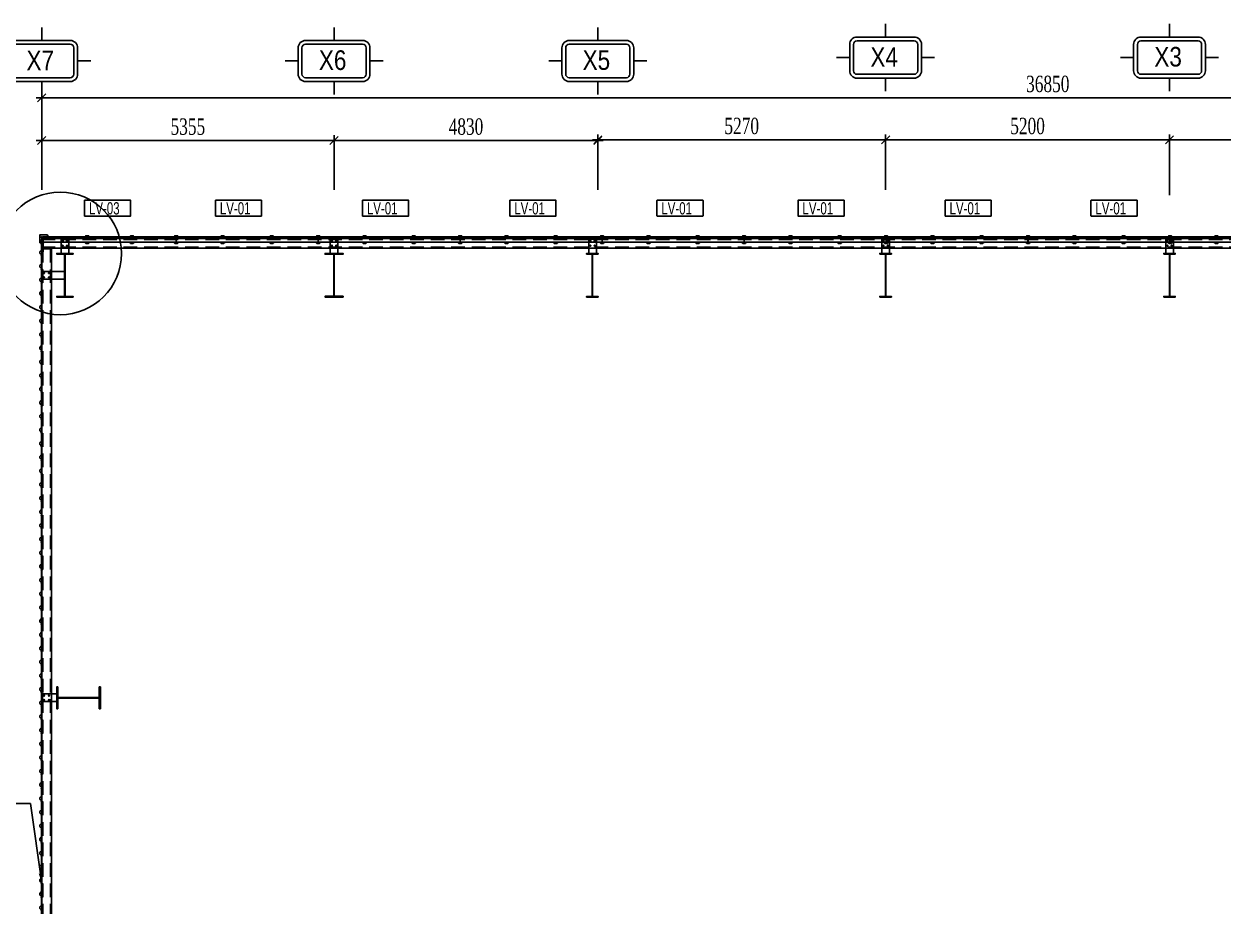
# Model space of a CAD drawing. Header units: inches. Extents: x 340055 to 349452, y -34649 to -30845.
# Drawn here: x 347056.1 to 347275.7, y -33591.8 to -33430.2 of the extents above; entities that cross this region are included whole.
import ezdxf
from ezdxf.enums import TextEntityAlignment as Align

# ---------------------------------------------------------------- set-up
doc = ezdxf.new("R2010")
doc.units = ezdxf.units.IN
doc.header["$MEASUREMENT"] = 0
doc.linetypes.add('CENTER2', pattern=[28.575, 19.05, -3.175, 3.175, -3.175])
doc.linetypes.add('HIDDEN', pattern=[0.375, 0.25, -0.125])
for name, color, linetype in [('2', 2, 'Continuous'), ('250', 250, 'Continuous'), ('251', 251, 'Continuous'), ('3', 3, 'Continuous'), ('6', 6, 'Continuous'), ('7', 7, 'Continuous'), ('8', 8, 'Continuous'), ('Co ban', 2, 'Continuous'), ('DIM', 8, 'Continuous'), ('flashing', 6, 'Continuous'), ('STRUCTURE', 1, 'Continuous')]:
    doc.layers.add(name, color=color, linetype=linetype)
doc.styles.add('hx2', font='')
doc.styles.add('ST1', font='times.ttf', dxfattribs={"width": 0.7})
doc.styles.add('ST1H', font='vnshxh.shx', dxfattribs={"width": 0.7})
doc.styles.get('hx2').set_extended_font_data('.VnArial NarrowH')
doc.dimstyles.new('100', dxfattribs={"dimtxt": 3, "dimasz": 1.5, "dimexe": 1, "dimexo": 0, "dimgap": 1, "dimtad": 1, "dimdec": 0, "dimlfac": 100, "dimzin": 0, "dimdsep": 46, "dimtxsty": 'ST1', "dimblk": 'OBLIQUE', "dimcen": 1, "dimdle": 1, "dimclrd": 8, "dimclre": 8, "dimclrt": 3, "dimadec": 0, "dimazin": 0, "dimtfac": 1, "dimtdec": 0, "dimtix": 1, "dimtmove": 1, "dimatfit": 3, "dimfxl": 0, "dimtolj": 1, "dimtzin": 0, "dimlwd": -1, "dimlwe": -1, "dimarcsym": 0})
doc.dimstyles.new('3', dxfattribs={"dimtxt": 3.5, "dimasz": 1.8, "dimexe": 1, "dimexo": 0, "dimgap": 1, "dimtad": 1, "dimdec": 0, "dimlfac": 3, "dimzin": 0, "dimdsep": 46, "dimtxsty": 'ST1H', "dimblk": 'OBLIQUE', "dimcen": 1, "dimdle": 1, "dimclrd": 8, "dimclre": 8, "dimclrt": 3, "dimadec": 0, "dimazin": 0, "dimtfac": 1, "dimtdec": 0, "dimtix": 1, "dimtofl": 0, "dimtmove": 1, "dimatfit": 3, "dimfxl": 0, "dimtolj": 1, "dimtzin": 0, "dimlwd": -1, "dimlwe": -1, "dimarcsym": 0})

# ---------------------------------------------------------------- blocks, each defined once
blk = doc.blocks.new('TENTRUC')
at = {"layer": '7'}
for p, q in [((0, 8.27), (0, 10.26)), ((-7.48, 5.13), (-5.48, 5.13)), ((5.48, 5.13), (7.48, 5.13)), ((0, 0), (0, 2))]:
    blk.add_line(p, q, dxfattribs=at)
blk.add_lwpolyline([(-4.36, 8.27), (4.36, 8.27, -0.414214), (5.48, 7.14), (5.48, 3.12, -0.414214), (4.36, 2), (-4.36, 2, -0.414214), (-5.48, 3.12), (-5.48, 7.14, -0.414214)], format="xyb", close=True, dxfattribs=at)
at = {"layer": '8', "ltscale": 15}
blk.add_lwpolyline([(-4.36, 7.68), (4.36, 7.68, -0.414214), (4.9, 7.14), (4.9, 3.12, -0.414214), (4.36, 2.58), (-4.36, 2.58, -0.414214), (-4.9, 3.12), (-4.9, 7.14, -0.414214)], format="xyb", close=True, dxfattribs=at)
at = {"layer": '3', "style": 'hx2'}
blk.add_attdef('TR', text='', height=2.9, dxfattribs=at).set_placement((-0.16, 3.83), align=Align.CENTER)
blk = doc.blocks.new('_Oblique')
at = {"color": 0, "linetype": 'ByBlock', "lineweight": -2}
blk.add_line((-0.5, -0.5), (0.5, 0.5), dxfattribs=at)
blk = doc.blocks.new('*D348')
at = {"color": 8, "linetype": 'Continuous', "transparency": 16777216}
for p, q in [((347160.21, -33451.46), (347214.91, -33451.46)), ((347161.21, -33460.61), (347161.21, -33450.46)), ((347213.91, -33460.61), (347213.91, -33450.46))]:
    blk.add_line(p, q, dxfattribs=at)
at = {"layer": 'Defpoints', "color": 0, "transparency": 16777216}
for p in [(347213.91, -33451.46), (347161.21, -33460.61), (347213.91, -33460.61)]:
    blk.add_point(p, dxfattribs=at)
at = {"color": 8, "transparency": 16777216, "xscale": 1.5, "yscale": 1.5, "zscale": 1.5, "rotation": 180}
blk.add_blockref('_Oblique', (347161.21, -33451.46), dxfattribs=at)
at = {"color": 8, "transparency": 16777216, "xscale": 1.5, "yscale": 1.5, "zscale": 1.5}
blk.add_blockref('_Oblique', (347213.91, -33451.46), dxfattribs=at)
at = {"color": 3, "transparency": 16777216, "insert": (347187.56, -33448.93), "char_height": 3, "attachment_point": 5, "style": 'ST1', "bg_fill": 3, "box_fill_scale": 1.25, "bg_fill_color": 256, "bg_fill_true_color": 13158600, "bg_fill_transparency": 0}
blk.add_mtext('\\A1;5270', dxfattribs=at)
blk = doc.blocks.new('*D349')
at = {"color": 8, "linetype": 'Continuous', "transparency": 16777216}
for p, q in [((347212.91, -33451.46), (347266.91, -33451.46)), ((347213.91, -33460.61), (347213.91, -33450.46)), ((347265.91, -33461.57), (347265.91, -33450.46))]:
    blk.add_line(p, q, dxfattribs=at)
at = {"layer": 'Defpoints', "color": 0, "transparency": 16777216}
for p in [(347265.91, -33451.46), (347213.91, -33460.61), (347265.91, -33461.57)]:
    blk.add_point(p, dxfattribs=at)
at = {"color": 8, "transparency": 16777216, "xscale": 1.5, "yscale": 1.5, "zscale": 1.5, "rotation": 180}
blk.add_blockref('_Oblique', (347213.91, -33451.46), dxfattribs=at)
at = {"color": 8, "transparency": 16777216, "xscale": 1.5, "yscale": 1.5, "zscale": 1.5}
blk.add_blockref('_Oblique', (347265.91, -33451.46), dxfattribs=at)
at = {"color": 3, "transparency": 16777216, "insert": (347239.91, -33448.94), "char_height": 3, "attachment_point": 5, "style": 'ST1', "bg_fill": 3, "box_fill_scale": 1.25, "bg_fill_color": 256, "bg_fill_true_color": 13158600, "bg_fill_transparency": 0}
blk.add_mtext('\\A1;5200', dxfattribs=at)
blk = doc.blocks.new('*D350')
at = {"color": 8, "linetype": 'Continuous', "transparency": 16777216}
for p, q in [((347264.91, -33451.46), (347318.91, -33451.46)), ((347265.91, -33461.57), (347265.91, -33450.46)), ((347317.91, -33461.57), (347317.91, -33450.46))]:
    blk.add_line(p, q, dxfattribs=at)
at = {"layer": 'Defpoints', "color": 0, "transparency": 16777216}
for p in [(347317.91, -33451.46), (347265.91, -33461.57), (347317.91, -33461.57)]:
    blk.add_point(p, dxfattribs=at)
at = {"color": 8, "transparency": 16777216, "xscale": 1.5, "yscale": 1.5, "zscale": 1.5, "rotation": 180}
blk.add_blockref('_Oblique', (347265.91, -33451.46), dxfattribs=at)
at = {"color": 8, "transparency": 16777216, "xscale": 1.5, "yscale": 1.5, "zscale": 1.5}
blk.add_blockref('_Oblique', (347317.91, -33451.46), dxfattribs=at)
at = {"color": 3, "transparency": 16777216, "insert": (347291.91, -33448.94), "char_height": 3, "attachment_point": 5, "style": 'ST1', "bg_fill": 3, "box_fill_scale": 1.25, "bg_fill_color": 256, "bg_fill_true_color": 13158600, "bg_fill_transparency": 0}
blk.add_mtext('\\A1;5200', dxfattribs=at)
blk = doc.blocks.new('*D353')
at = {"color": 8, "linetype": 'Continuous', "transparency": 16777216}
for p, q in [((347059.36, -33460.61), (347059.36, -33442.75)), ((347427.86, -33461.57), (347427.86, -33442.75)), ((347058.36, -33443.75), (347428.86, -33443.75))]:
    blk.add_line(p, q, dxfattribs=at)
at = {"layer": 'Defpoints', "color": 0, "transparency": 16777216}
for p in [(347427.86, -33443.75), (347059.36, -33460.61), (347427.86, -33461.57)]:
    blk.add_point(p, dxfattribs=at)
at = {"color": 8, "transparency": 16777216, "xscale": 1.5, "yscale": 1.5, "zscale": 1.5, "rotation": 180}
blk.add_blockref('_Oblique', (347059.36, -33443.75), dxfattribs=at)
at = {"color": 8, "transparency": 16777216, "xscale": 1.5, "yscale": 1.5, "zscale": 1.5}
blk.add_blockref('_Oblique', (347427.86, -33443.75), dxfattribs=at)
at = {"color": 3, "transparency": 16777216, "insert": (347243.61, -33441.23), "char_height": 3, "attachment_point": 5, "style": 'ST1', "bg_fill": 3, "box_fill_scale": 1.25, "bg_fill_color": 256, "bg_fill_true_color": 13158600, "bg_fill_transparency": 0}
blk.add_mtext('\\A1;36850', dxfattribs=at)
blk = doc.blocks.new('*D354')
at = {"color": 8, "linetype": 'Continuous', "transparency": 16777216}
for p, q in [((347112.91, -33460.61), (347112.91, -33450.58)), ((347161.21, -33460.61), (347161.21, -33450.58)), ((347162.21, -33451.58), (347111.91, -33451.58))]:
    blk.add_line(p, q, dxfattribs=at)
at = {"layer": 'Defpoints', "color": 0, "transparency": 16777216}
for p in [(347112.91, -33451.58), (347112.91, -33460.61), (347161.21, -33460.61)]:
    blk.add_point(p, dxfattribs=at)
at = {"color": 8, "transparency": 16777216, "xscale": 1.5, "yscale": 1.5, "zscale": 1.5, "rotation": 180}
blk.add_blockref('_Oblique', (347112.91, -33451.58), dxfattribs=at)
at = {"color": 8, "transparency": 16777216, "xscale": 1.5, "yscale": 1.5, "zscale": 1.5}
blk.add_blockref('_Oblique', (347161.21, -33451.58), dxfattribs=at)
at = {"color": 3, "transparency": 16777216, "insert": (347137.06, -33449.05), "char_height": 3, "attachment_point": 5, "style": 'ST1', "bg_fill": 3, "box_fill_scale": 1.25, "bg_fill_color": 256, "bg_fill_true_color": 13158600, "bg_fill_transparency": 0}
blk.add_mtext('\\A1;4830', dxfattribs=at)
blk = doc.blocks.new('*D355')
at = {"color": 8, "linetype": 'Continuous', "transparency": 16777216}
for p, q in [((347059.36, -33460.61), (347059.36, -33450.58)), ((347112.91, -33460.61), (347112.91, -33450.58)), ((347113.91, -33451.58), (347058.36, -33451.58))]:
    blk.add_line(p, q, dxfattribs=at)
at = {"layer": 'Defpoints', "color": 0, "transparency": 16777216}
for p in [(347059.36, -33451.58), (347059.36, -33460.61), (347112.91, -33460.61)]:
    blk.add_point(p, dxfattribs=at)
at = {"color": 8, "transparency": 16777216, "xscale": 1.5, "yscale": 1.5, "zscale": 1.5, "rotation": 180}
blk.add_blockref('_Oblique', (347059.36, -33451.58), dxfattribs=at)
at = {"color": 8, "transparency": 16777216, "xscale": 1.5, "yscale": 1.5, "zscale": 1.5}
blk.add_blockref('_Oblique', (347112.91, -33451.58), dxfattribs=at)
at = {"color": 3, "transparency": 16777216, "insert": (347086.13, -33449.05), "char_height": 3, "attachment_point": 5, "style": 'ST1', "bg_fill": 3, "box_fill_scale": 1.25, "bg_fill_color": 256, "bg_fill_true_color": 13158600, "bg_fill_transparency": 0}
blk.add_mtext('\\A1;5355', dxfattribs=at)
blk = doc.blocks.new('A$C60840225')
at = {"layer": '2'}
for points in [[(-0.88, -0.1), (0.88, -0.1), (0.88, 0), (-0.88, 0)], [(-0.02, -6.57), (0.03, -6.57), (0.03, -0.1), (-0.02, -0.1)], [(-0.88, -6.67), (0.88, -6.67), (0.88, -6.57), (-0.88, -6.57)]]:
    blk.add_lwpolyline(points, close=True, dxfattribs=at)
blk = doc.blocks.new('OVAl18-26')
at = {"layer": '250', "linetype": 'HIDDEN', "ltscale": 3}
blk.add_circle((0, 0), 1.78, dxfattribs=at)
at = {"layer": 'Co ban', "color": 71}
for p, q in [((0.8, 1.8), (-0.8, 1.8)), ((-0.8, -1.8), (0.8, -1.8))]:
    blk.add_line(p, q, dxfattribs=at)
for centre, start, end in [((-0.8, 0), 90, 270), ((0.8, 0), 270, 90)]:
    blk.add_arc(centre, 1.78, start, end, dxfattribs=at)
at = {"layer": 'DIM', "color": 5, "linetype": 'CENTER2', "ltscale": 0.2}
blk.add_line((-3.4, 0), (3.4, 0), dxfattribs=at)
at = {"layer": 'DIM', "color": 5, "linetype": 'CENTER2', "ltscale": 0.1}
blk.add_line((0, -2.7), (0, 2.7), dxfattribs=at)
blk.add_line((0, -2.7), (0, 2.7), dxfattribs=at)
blk = doc.blocks.new('751')
at = {"true_color": 0xfa051e}
h = blk.add_hatch(dxfattribs=at)
h.set_pattern_fill('ANSI31', color=1, scale=3, style=0)
h.set_pattern_definition([(135, (666177.15917, -3958.0753), (0.26516504294, 0.26516504294), [])])
h.paths.add_polyline_path([(349602.3, -42372.5), (349602.9, -42372.5), (349602.9, -42297.5), (349602.3, -42297.5)])
at = {"color": 8}
for p, q in [((349607.2, -42303.5), (349607.8, -42303.5)), ((349607.5, -42303.2), (349607.5, -42303.8)), ((349607.2, -42324.6), (349607.8, -42324.6)), ((349607.2, -42342.6), (349607.8, -42342.6)), ((349607.2, -42368.3), (349607.8, -42368.3)), ((349607.5, -42324.3), (349607.5, -42324.9)), ((349607.5, -42342.3), (349607.5, -42342.9)), ((349607.5, -42368), (349607.5, -42368.7))]:
    blk.add_line(p, q, dxfattribs=at)
at = {"color": 1, "true_color": 0xfa051e}
for points in [[(349612.3, -42372.5), (349602.3, -42372.5), (349602.3, -42297.5), (349612.3, -42297.5)], [(349602.3, -42372.5), (349602.9, -42372.5), (349602.9, -42297.5), (349602.3, -42297.5)]]:
    blk.add_lwpolyline(points, close=True, dxfattribs=at)
at = {"color": 8}
for centre, radius in [((349607.5, -42303.5), 0.665), ((349607.5, -42303.5), 0.318), ((349607.5, -42324.6), 0.665), ((349607.5, -42342.6), 0.665), ((349607.5, -42368.3), 0.665), ((349607.5, -42324.6), 0.318), ((349607.5, -42342.6), 0.318), ((349607.5, -42368.3), 0.318)]:
    blk.add_circle(centre, radius, dxfattribs=at)
blk = doc.blocks.new('Short_Self_drilling')
at = {"layer": 'STRUCTURE', "color": 1, "linetype": 'Continuous'}
for p, q in [((6, 2), (-6, 2)), ((5, 4), (-5, 4)), ((-3, 3), (-5, 3)), ((3, 7), (-3, 7)), ((-3, 4), (-3, 7)), ((3, 3), (-3, 3)), ((-2, 3), (-2, 3)), ((6, 0), (0, 0)), ((2, 3), (2, 3)), ((2, -1), (2, 0)), ((3, 4), (3, 7)), ((5, 3), (3, 3)), ((3, -1), (-3, 0)), ((3, -3), (-3, -2)), ((3, -4), (-3, -3)), ((3, -6), (-3, -5)), ((3, -7), (-3, -6)), ((-2, -8), (-3, -8)), ((-2, -1), (-2, -1)), ((-2, -3), (-2, -2)), ((-2, -4), (-2, -4)), ((-2, -6), (-2, -5)), ((-2, -7), (-2, -7)), ((-2, -12), (-2, -8)), ((3, -9), (-1, -8)), ((2, -2), (2, -2)), ((2, -4), (2, -3)), ((2, -5), (2, -5)), ((2, -7), (2, -6)), ((2, -8), (2, -8)), ((2, -12), (2, -9))]:
    blk.add_line(p, q, dxfattribs=at)
blk.add_lwpolyline([(6, 1), (6, 2), (2, 3), (-2, 3), (-6, 2), (-6, 1)], close=True, dxfattribs=at)
for points in [[(-6, 1, -0.088869), (-6, 0), (0, 0)], [(0, 4), (0, 6, 0.338878), (-3, 6), (-3, 4)], [(3, 4), (3, 6, 0.338878), (0, 6), (0, 4)], [(0, -14), (-1, -12, -0.148657), (-1, -11), (-2, -8, -0.815006), (-1, -8, 0.150833), (-1, -9)], [(2, -12), (0, -14, -0.333596), (0, -14), (-2, -12)], [(2, -12), (2, -12, 0.52242), (1, -12), (0, -14)]]:
    blk.add_lwpolyline(points, format="xyb", dxfattribs=at)
for points in [[(3, -1), (2, -2), (-2, -1), (-3, 0), (-2, 0)], [(3, -3), (2, -3), (-2, -2), (-3, -2), (-2, -1), (2, -2), (3, -3)], [(3, -4), (2, -5), (-2, -4), (-3, -3), (-2, -3), (2, -4), (3, -4)], [(3, -6), (2, -6), (-2, -5), (-3, -5), (-2, -4), (2, -5), (3, -6)], [(3, -7), (2, -8), (-2, -7), (-3, -6), (-2, -6), (2, -7), (3, -7)], [(-2, -9), (-2, -8), (-3, -8), (-2, -7), (-2, -8)], [(-1, 0), (2, -1), (3, -1)], [(-1, -8), (2, -8), (3, -9)], [(3, -9), (2, -9), (-1, -9)]]:
    blk.add_lwpolyline(points, dxfattribs=at)
for centre, radius, start, end in [((-5, 3), 0.455, 109.7949, 250.2674), ((-3, 7), 0.429, 90.0311, 180.0311), ((3, 7), 0.429, 0.0311, 90.0311), ((5, 3), 0.435, 279.7276, 80.3347), ((10, 0), 3.74, 162.2963, 182.6103)]:
    blk.add_arc(centre, radius, start, end, dxfattribs=at)
blk = doc.blocks.new('752')
at = {"color": 3, "ltscale": 15}
blk.add_lwpolyline([(349976.1, -42317.3), (349976.1, -42313.2), (349965.8, -42302.9), (349965.8, -42296.5), (349968.4, -42293.7), (349968.4, -42292.1), (349976.1, -42285.5), (349976.1, -42274.7), (349975.5, -42273.5), (349975.5, -42267), (349976.1, -42265.8), (349976.1, -42250.6), (349975.5, -42249.4), (349975.5, -42242.9), (349976.1, -42241.7), (349976.1, -42230.9), (349965.8, -42220.5), (349965.8, -42212.5), (349976.1, -42202.1), (349976.1, -42191.4), (349975.5, -42190.1), (349975.5, -42183.6), (349976.1, -42182.4), (349976.1, -42167.2), (349975.5, -42166), (349975.5, -42159.5), (349976.1, -42158.3), (349976.1, -42147.6), (349965.8, -42137.3), (349965.8, -42129.2), (349976.1, -42118.9), (349976.1, -42108.1), (349975.5, -42106.9), (349975.5, -42100.4), (349976.1, -42099.2), (349976.1, -42084), (349975.5, -42082.8), (349975.5, -42076.3), (349976.1, -42075.1), (349976.1, -42064.3), (349965.8, -42053.9), (349965.8, -42045.9), (349976.1, -42035.5), (349976.1, -42024.6), (349975.5, -42023.4), (349975.5, -42016.9), (349976.1, -42015.7), (349976.1, -42000.5), (349975.5, -41999.3), (349975.5, -41992.8), (349976.1, -41991.6), (349976.1, -41980.9), (349965.8, -41970.6), (349965.8, -41962.5), (349971, -41955.6), (349976.2, -41954.1), (349976.2, -41953.7), (349970.8, -41955.3), (349965.4, -41962.4), (349965.4, -41970.7), (349975.8, -41981), (349975.8, -41991.5), (349975.2, -41992.7), (349975.2, -41999.4), (349975.8, -42000.6), (349975.8, -42015.6), (349975.2, -42016.8), (349975.2, -42023.5), (349975.8, -42024.7), (349975.8, -42035.3), (349965.4, -42045.7), (349965.4, -42054.1), (349975.8, -42064.4), (349975.8, -42075), (349975.2, -42076.2), (349975.2, -42082.8), (349975.8, -42084), (349975.8, -42099.1), (349975.2, -42100.3), (349975.2, -42106.9), (349975.8, -42108.2), (349975.8, -42118.8), (349965.4, -42129.1), (349965.4, -42137.4), (349975.8, -42147.7), (349975.8, -42158.3), (349975.2, -42159.5), (349975.2, -42166.1), (349975.8, -42167.3), (349975.8, -42182.4), (349975.2, -42183.6), (349975.2, -42190.2), (349975.8, -42191.4), (349975.8, -42202), (349965.4, -42212.4), (349965.4, -42220.7), (349975.8, -42231.1), (349975.8, -42241.6), (349975.2, -42242.8), (349975.2, -42249.5), (349975.8, -42250.7), (349975.8, -42265.7), (349975.2, -42266.9), (349975.2, -42273.6), (349975.8, -42274.8), (349975.8, -42285.3), (349968.1, -42291.9), (349968.1, -42293.6), (349965.4, -42296.4), (349965.4, -42303), (349975.7, -42313.3), (349975.7, -42317.3)], close=True, dxfattribs=at)
at = {"color": 1, "xscale": 0.320000000024784, "yscale": 0.320000000024784, "zscale": 0.320000000024784, "rotation": 89.96887244519539}
for p in [(349975.8, -41987.4), (349975.8, -42067.7), (349975.8, -42151.7), (349975.8, -42235.6)]:
    blk.add_blockref('Short_Self_drilling', p, dxfattribs=at)
blk = doc.blocks.new('RIVET')
at = {"color": 8}
for p, q in [((-4, -1), (-4, 1)), ((-4, -1), (-4, 1)), ((-4, 1), (-4, 0)), ((-4, 0), (-4, -1)), ((-1, -1), (-1, 1)), ((-1, 1), (0, 1)), ((0, 3), (0, 3)), ((0, 1), (0, 2)), ((0, 2), (1, 1)), ((0, -2), (0, 2)), ((0, -1), (0, 1)), ((1, -1), (1, 1)), ((1, 1), (1, 1)), ((1, 1), (1, -1)), ((0, -1), (-1, -1)), ((1, -1), (0, -2)), ((0, -2), (0, -1)), ((0, -2), (0, -2)), ((1, -1), (1, -1))]:
    blk.add_line(p, q, dxfattribs=at)
for centre, radius, start, end in [((-3, 0), 1.78, 64.6352, 125.2369), ((-3, 1), 0.634, 101.5667, 142.2309), ((-1, 3), 1.71, 240.4783, 268.3625), ((0, 2), 0.0625, 90, 180), ((0, 2), 0.0625, 26.5651, 90), ((0, 1), 0.0625, 270, 0), ((5, 1), 4.45, 179.0778, 187.9518), ((0, 1), 0.625, 0, 26.5651), ((6, -1), 4.85, 172.415, 180.5555), ((-3, 0), 1.78, 234.7631, 295.3648), ((-3, -1), 0.634, 217.7691, 258.4333), ((-1, -3), 1.71, 91.6375, 119.5217), ((0, -1), 0.0625, 0, 90), ((0, -2), 0.0625, 270, 333.4349), ((0, -2), 0.0625, 180, 270), ((0, -1), 0.625, 333.4349, 0)]:
    blk.add_arc(centre, radius, start, end, dxfattribs=at)
blk = doc.blocks.new('753')
at = {"color": 71, "ltscale": 0.1}
for points in [[(328291, -42241.2), (329104.3, -42241.2), (329104.3, -42274.6), (328291, -42274.6), (328290.6, -42274.6), (328290.6, -42241.2)], [(328291, -42274.6), (329104.3, -42274.6), (329104.3, -42241.2), (328291, -42241.2), (328290.6, -42241.2), (328290.6, -42274.6)], [(328291, -42274.2), (328291, -42274.2), (328291, -42241.5), (328291, -42241.5), (329103.9, -42241.5), (329103.9, -42274.2)], [(328291, -42241.5), (328291, -42241.5), (328291, -42274.2), (328291, -42274.2), (329103.9, -42274.2), (329103.9, -42241.5)]]:
    blk.add_lwpolyline(points, close=True, dxfattribs=at)
at = {"layer": 'flashing'}
for points in [[(328290.3, -42261.6), (328290.3, -42240.9), (328298.6, -42240.9), (328298.6, -42241.2), (328290.6, -42241.2), (328290.6, -42261.6), (328290.6, -42274.6), (328298.6, -42274.6), (328298.6, -42274.9), (328290.3, -42274.9)], [(328552.8, -42240.9), (328546.2, -42240.9), (328546.2, -42241.2), (328553.2, -42241.2), (328553.2, -42234.5), (328566.1, -42234.5), (328569.2, -42234.5), (328569.2, -42241.2), (328576.2, -42241.2), (328576.2, -42240.9), (328569.5, -42240.9), (328569.5, -42234.2), (328566.1, -42234.2), (328552.8, -42234.2)], [(328552.8, -42274.9), (328546.2, -42274.9), (328546.2, -42274.6), (328553.2, -42274.6), (328553.2, -42281.2), (328566.1, -42281.2), (328569.2, -42281.2), (328569.2, -42274.6), (328576.2, -42274.6), (328576.2, -42274.9), (328569.5, -42274.9), (328569.5, -42281.6), (328566.1, -42281.6), (328552.8, -42281.6)], [(328825.8, -42240.9), (328819.1, -42240.9), (328819.1, -42241.2), (328826.1, -42241.2), (328826.1, -42234.5), (328839.1, -42234.5), (328842.1, -42234.5), (328842.1, -42241.2), (328849.1, -42241.2), (328849.1, -42240.9), (328842.5, -42240.9), (328842.5, -42234.2), (328839.1, -42234.2), (328825.8, -42234.2)], [(328825.8, -42274.9), (328819.1, -42274.9), (328819.1, -42274.6), (328826.1, -42274.6), (328826.1, -42281.2), (328839.1, -42281.2), (328842.1, -42281.2), (328842.1, -42274.6), (328849.1, -42274.6), (328849.1, -42274.9), (328842.5, -42274.9), (328842.5, -42281.6), (328839.1, -42281.6), (328825.8, -42281.6)], [(329104.6, -42261.6), (329104.6, -42240.9), (329096.3, -42240.9), (329096.3, -42241.2), (329104.3, -42241.2), (329104.3, -42261.6), (329104.3, -42274.6), (329096.3, -42274.6), (329096.3, -42274.9), (329104.6, -42274.9)]]:
    blk.add_lwpolyline(points, close=True, dxfattribs=at)
at = {"layer": 'flashing', "color": 0, "ltscale": 500}
for p, xscale, yscale, zscale, rotation in [((328294.5, -42274.9), -0.3130008012522012, 0.3130008012522012, 0.3130008012830477, 90), ((328295.4, -42240.8), 0.3130008012522012, 0.3130008012522012, 0.3130008012522012, 90), ((328549.5, -42240.9), -0.390625, 0.390625, 0.3906250000012433, 270), ((328549.5, -42274.9), 0.390625, 0.390625, 0.390625, 270), ((328573, -42240.9), -0.390625, 0.390625, 0.3906250000012433, 270), ((328573, -42274.9), 0.390625, 0.390625, 0.390625, 270), ((328822.5, -42240.9), -0.390625, 0.390625, 0.3906250000012433, 270), ((328822.5, -42274.9), 0.390625, 0.390625, 0.390625, 270), ((328846, -42240.9), -0.390625, 0.390625, 0.3906250000012433, 270), ((328846, -42274.9), 0.390625, 0.390625, 0.390625, 270), ((329099.6, -42240.8), -0.3130008012522012, 0.3130008012522012, 0.3130008012830477, 270), ((329100.4, -42274.9), 0.3130008012522012, 0.3130008012522012, 0.3130008012522012, 270)]:
    blk.add_blockref('RIVET', p, dxfattribs=dict(at, xscale=xscale, yscale=yscale, zscale=zscale, rotation=rotation))
blk = doc.blocks.new('852')
at = {"color": 71, "ltscale": 0.1}
for points in [[(329145.5, -42241.2), (329971, -42241.2), (329971, -42274.6), (329145.5, -42274.6), (329104.9, -42274.6), (329104.9, -42241.2)], [(329145.5, -42274.6), (329971, -42274.6), (329971, -42241.2), (329145.5, -42241.2), (329104.9, -42241.2), (329104.9, -42274.6)], [(329145.5, -42274.2), (329105.3, -42274.2), (329105.3, -42241.5), (329145.5, -42241.5), (329970.7, -42241.5), (329970.7, -42274.2)], [(329145.5, -42241.5), (329105.3, -42241.5), (329105.3, -42274.2), (329145.5, -42274.2), (329970.7, -42274.2), (329970.7, -42241.5)]]:
    blk.add_lwpolyline(points, close=True, dxfattribs=at)
at = {"layer": 'flashing'}
for points in [[(329104.6, -42261.6), (329104.6, -42240.9), (329113, -42240.9), (329113, -42241.2), (329104.9, -42241.2), (329104.9, -42261.6), (329104.9, -42274.6), (329113, -42274.6), (329113, -42274.9), (329104.6, -42274.9)], [(329379.3, -42240.9), (329372.6, -42240.9), (329372.6, -42241.2), (329379.6, -42241.2), (329379.6, -42234.5), (329392.6, -42234.5), (329395.6, -42234.5), (329395.6, -42241.2), (329402.6, -42241.2), (329402.6, -42240.9), (329396, -42240.9), (329396, -42234.2), (329392.6, -42234.2), (329379.3, -42234.2)], [(329379.3, -42274.9), (329372.6, -42274.9), (329372.6, -42274.6), (329379.6, -42274.6), (329379.6, -42281.2), (329392.6, -42281.2), (329395.6, -42281.2), (329395.6, -42274.6), (329402.6, -42274.6), (329402.6, -42274.9), (329396, -42274.9), (329396, -42281.6), (329392.6, -42281.6), (329379.3, -42281.6)], [(329679.4, -42240.9), (329672.7, -42240.9), (329672.7, -42241.2), (329679.7, -42241.2), (329679.7, -42234.5), (329692.7, -42234.5), (329695.7, -42234.5), (329695.7, -42241.2), (329702.7, -42241.2), (329702.7, -42240.9), (329696, -42240.9), (329696, -42234.2), (329692.7, -42234.2), (329679.4, -42234.2)], [(329679.4, -42274.9), (329672.7, -42274.9), (329672.7, -42274.6), (329679.7, -42274.6), (329679.7, -42281.2), (329692.7, -42281.2), (329695.7, -42281.2), (329695.7, -42274.6), (329702.7, -42274.6), (329702.7, -42274.9), (329696, -42274.9), (329696, -42281.6), (329692.7, -42281.6), (329679.4, -42281.6)], [(329971.3, -42261.6), (329971.3, -42240.9), (329963, -42240.9), (329963, -42241.2), (329971, -42241.2), (329971, -42261.6), (329971, -42274.6), (329963, -42274.6), (329963, -42274.9), (329971.3, -42274.9)]]:
    blk.add_lwpolyline(points, close=True, dxfattribs=at)
at = {"layer": 'flashing', "color": 0, "ltscale": 500}
for p, xscale, yscale, zscale, rotation in [((329108.8, -42274.9), -0.3130008012522012, 0.3130008012522012, 0.3130008012830477, 90), ((329109.7, -42240.8), 0.3130008012522012, 0.3130008012522012, 0.3130008012522012, 90), ((329376, -42240.9), -0.390625, 0.390625, 0.3906250000012433, 270), ((329376, -42274.9), 0.390625, 0.390625, 0.390625, 270), ((329399.5, -42240.9), -0.390625, 0.390625, 0.3906250000012433, 270), ((329399.5, -42274.9), 0.390625, 0.390625, 0.390625, 270), ((329676.1, -42240.9), -0.390625, 0.390625, 0.3906250000012433, 270), ((329676.1, -42274.9), 0.390625, 0.390625, 0.390625, 270), ((329699.6, -42240.9), -0.390625, 0.390625, 0.3906250000012433, 270), ((329699.6, -42274.9), 0.390625, 0.390625, 0.390625, 270), ((329966.3, -42240.8), -0.3130008012522012, 0.3130008012522012, 0.3130008012830477, 270), ((329967.2, -42274.9), 0.3130008012522012, 0.3130008012522012, 0.3130008012522012, 270)]:
    blk.add_blockref('RIVET', p, dxfattribs=dict(at, xscale=xscale, yscale=yscale, zscale=zscale, rotation=rotation))

msp = doc.modelspace()

# ---------------------------------------------------------------- linework, layer by layer
at = {"color": 94}
for points in [[(347427.8577, -33469.5097), (347059.3573, -33469.5097), (347059.3573, -33471.2947), (347427.8577, -33471.2947)], [(347061.1423, -33635.5159), (347061.1423, -33471.4278), (347059.3573, -33471.4278), (347059.3573, -33635.5159)]]:
    msp.add_lwpolyline(points, close=True, dxfattribs=at)
at = {"color": 94, "linetype": 'HIDDEN', "ltscale": 10}
for points in [[(347059.3573, -33469.6947), (347427.8577, -33469.6947)], [(347059.3573, -33471.1097), (347427.8577, -33471.1097)], [(347059.5423, -33471.4278), (347059.5423, -33635.5159)], [(347060.9573, -33471.4278), (347060.9573, -33635.5159)]]:
    msp.add_lwpolyline(points, dxfattribs=at)
at = {"layer": '2'}
for points in [[(347063.5674, -33480.1397), (347063.5674, -33472.3797), (347062.1074, -33472.3797), (347062.1074, -33472.2597), (347065.1074, -33472.2597), (347065.1074, -33472.3797), (347063.6474, -33472.3797), (347063.6474, -33480.1397), (347065.1074, -33480.1397), (347065.1074, -33480.2597), (347062.1074, -33480.2597), (347062.1074, -33480.1397)], [(347062.3073, -33553.7099), (347069.9073, -33553.7099), (347069.9073, -33555.6599), (347070.1073, -33555.6599), (347070.1073, -33551.6599), (347069.9073, -33551.6599), (347069.9073, -33553.6099), (347062.3073, -33553.6099), (347062.3073, -33551.6599), (347062.1073, -33551.6599), (347062.1073, -33555.6599), (347062.3073, -33555.6599)]]:
    msp.add_lwpolyline(points, close=True, dxfattribs=at)
for points in [[(347112.9472, -33472.3997), (347114.5572, -33472.3997), (347114.5572, -33472.2597), (347111.2572, -33472.2597), (347111.2572, -33472.3997), (347112.8672, -33472.3997)], [(347112.8672, -33472.3997), (347112.8672, -33480.1197)], [(347112.9472, -33480.1197), (347112.9472, -33472.3997)], [(347112.8672, -33480.1197), (347111.2572, -33480.1197), (347111.2572, -33480.2597), (347114.5572, -33480.2597), (347114.5572, -33480.1197), (347112.9472, -33480.1197)]]:
    msp.add_lwpolyline(points, dxfattribs=at)
at = {"layer": '6', "color": 9}
for points in [[(347064.3074, -33472.2597), (347062.9074, -33472.2597), (347062.9074, -33469.6447), (347064.3074, -33469.6447)], [(347113.6072, -33472.2597), (347112.2072, -33472.2597), (347112.2072, -33469.6447), (347113.6072, -33469.6447)], [(347160.9373, -33472.2597), (347159.5373, -33472.2597), (347159.5373, -33469.6447), (347160.9373, -33469.6447)], [(347214.6075, -33472.2597), (347213.2075, -33472.2597), (347213.2075, -33469.6447), (347214.6075, -33469.6447)], [(347266.6075, -33472.2597), (347265.2075, -33472.2597), (347265.2075, -33469.6447), (347266.6075, -33469.6447)], [(347063.5674, -33475.5597), (347063.5674, -33476.9597), (347059.4923, -33476.9597), (347059.4923, -33475.5597)], [(347062.1073, -33552.9599), (347062.1073, -33554.3599), (347059.4923, -33554.3599), (347059.4923, -33552.9599)]]:
    msp.add_lwpolyline(points, close=True, dxfattribs=at)
at = {"layer": 'flashing'}
for points in [[(347060.3878, -33468.8775), (347059.005, -33468.8775), (347059.005, -33470.2588), (347059.3473, -33470.4642), (347059.3473, -33470.6666), (347059.3373, -33470.6666), (347059.3373, -33470.4699), (347058.995, -33470.2644), (347058.995, -33468.8675), (347060.3935, -33468.8675), (347060.599, -33469.2098), (347060.7957, -33469.2098), (347060.7957, -33469.2198), (347060.5933, -33469.2198)], [(347083.7408, -33469.2097), (347083.5408, -33469.2097), (347083.5408, -33469.2198), (347083.7509, -33469.2198), (347083.7509, -33469.0197), (347084.139, -33469.0197), (347084.2309, -33469.0197), (347084.2309, -33469.2198), (347084.441, -33469.2198), (347084.441, -33469.2097), (347084.241, -33469.2097), (347084.241, -33469.0097), (347084.139, -33469.0097), (347083.7408, -33469.0097)], [(347109.7429, -33469.2097), (347109.5429, -33469.2097), (347109.5429, -33469.2198), (347109.753, -33469.2198), (347109.753, -33469.0197), (347110.1411, -33469.0197), (347110.233, -33469.0197), (347110.233, -33469.2198), (347110.443, -33469.2198), (347110.443, -33469.2097), (347110.243, -33469.2097), (347110.243, -33469.0097), (347110.1411, -33469.0097), (347109.7429, -33469.0097)], [(347135.745, -33469.2097), (347135.545, -33469.2097), (347135.545, -33469.2198), (347135.755, -33469.2198), (347135.755, -33469.0197), (347136.1431, -33469.0197), (347136.235, -33469.0197), (347136.235, -33469.2198), (347136.4451, -33469.2198), (347136.4451, -33469.2097), (347136.2451, -33469.2097), (347136.2451, -33469.0097), (347136.1431, -33469.0097), (347135.745, -33469.0097)], [(347161.747, -33469.2097), (347161.547, -33469.2097), (347161.547, -33469.2198), (347161.7571, -33469.2198), (347161.7571, -33469.0197), (347162.1452, -33469.0197), (347162.2371, -33469.0197), (347162.2371, -33469.2198), (347162.4472, -33469.2198), (347162.4472, -33469.2097), (347162.2472, -33469.2097), (347162.2472, -33469.0097), (347162.1452, -33469.0097), (347161.747, -33469.0097)], [(347187.7491, -33469.2097), (347187.5491, -33469.2097), (347187.5491, -33469.2198), (347187.7592, -33469.2198), (347187.7592, -33469.0197), (347188.1473, -33469.0197), (347188.2392, -33469.0197), (347188.2392, -33469.2198), (347188.4492, -33469.2198), (347188.4492, -33469.2097), (347188.2492, -33469.2097), (347188.2492, -33469.0097), (347188.1473, -33469.0097), (347187.7491, -33469.0097)], [(347213.7511, -33469.2097), (347213.5511, -33469.2097), (347213.5511, -33469.2198), (347213.7612, -33469.2198), (347213.7612, -33469.0197), (347214.1493, -33469.0197), (347214.2412, -33469.0197), (347214.2412, -33469.2198), (347214.4513, -33469.2198), (347214.4513, -33469.2097), (347214.2513, -33469.2097), (347214.2513, -33469.0097), (347214.1493, -33469.0097), (347213.7511, -33469.0097)], [(347239.7532, -33469.2097), (347239.5532, -33469.2097), (347239.5532, -33469.2198), (347239.7633, -33469.2198), (347239.7633, -33469.0197), (347240.1514, -33469.0197), (347240.2433, -33469.0197), (347240.2433, -33469.2198), (347240.4533, -33469.2198), (347240.4533, -33469.2097), (347240.2533, -33469.2097), (347240.2533, -33469.0097), (347240.1514, -33469.0097), (347239.7532, -33469.0097)], [(347265.7553, -33469.2097), (347265.5553, -33469.2097), (347265.5553, -33469.2198), (347265.7653, -33469.2198), (347265.7653, -33469.0197), (347266.1534, -33469.0197), (347266.2453, -33469.0197), (347266.2453, -33469.2198), (347266.4554, -33469.2198), (347266.4554, -33469.2097), (347266.2554, -33469.2097), (347266.2554, -33469.0097), (347266.1534, -33469.0097), (347265.7553, -33469.0097)], [(347083.7408, -33470.2314), (347083.5408, -33470.2314), (347083.5408, -33470.2213), (347083.7509, -33470.2213), (347083.7509, -33470.4214), (347084.139, -33470.4214), (347084.2309, -33470.4214), (347084.2309, -33470.2213), (347084.441, -33470.2213), (347084.441, -33470.2314), (347084.241, -33470.2314), (347084.241, -33470.4314), (347084.139, -33470.4314), (347083.7408, -33470.4314)], [(347109.7429, -33470.2314), (347109.5429, -33470.2314), (347109.5429, -33470.2213), (347109.753, -33470.2213), (347109.753, -33470.4214), (347110.1411, -33470.4214), (347110.233, -33470.4214), (347110.233, -33470.2213), (347110.443, -33470.2213), (347110.443, -33470.2314), (347110.243, -33470.2314), (347110.243, -33470.4314), (347110.1411, -33470.4314), (347109.7429, -33470.4314)], [(347135.745, -33470.2314), (347135.545, -33470.2314), (347135.545, -33470.2213), (347135.755, -33470.2213), (347135.755, -33470.4214), (347136.1431, -33470.4214), (347136.235, -33470.4214), (347136.235, -33470.2213), (347136.4451, -33470.2213), (347136.4451, -33470.2314), (347136.2451, -33470.2314), (347136.2451, -33470.4314), (347136.1431, -33470.4314), (347135.745, -33470.4314)], [(347161.747, -33470.2314), (347161.547, -33470.2314), (347161.547, -33470.2213), (347161.7571, -33470.2213), (347161.7571, -33470.4214), (347162.1452, -33470.4214), (347162.2371, -33470.4214), (347162.2371, -33470.2213), (347162.4472, -33470.2213), (347162.4472, -33470.2314), (347162.2472, -33470.2314), (347162.2472, -33470.4314), (347162.1452, -33470.4314), (347161.747, -33470.4314)], [(347187.7491, -33470.2314), (347187.5491, -33470.2314), (347187.5491, -33470.2213), (347187.7592, -33470.2213), (347187.7592, -33470.4214), (347188.1473, -33470.4214), (347188.2392, -33470.4214), (347188.2392, -33470.2213), (347188.4492, -33470.2213), (347188.4492, -33470.2314), (347188.2492, -33470.2314), (347188.2492, -33470.4314), (347188.1473, -33470.4314), (347187.7491, -33470.4314)], [(347213.7511, -33470.2314), (347213.5511, -33470.2314), (347213.5511, -33470.2213), (347213.7612, -33470.2213), (347213.7612, -33470.4214), (347214.1493, -33470.4214), (347214.2412, -33470.4214), (347214.2412, -33470.2213), (347214.4513, -33470.2213), (347214.4513, -33470.2314), (347214.2513, -33470.2314), (347214.2513, -33470.4314), (347214.1493, -33470.4314), (347213.7511, -33470.4314)], [(347239.7532, -33470.2314), (347239.5532, -33470.2314), (347239.5532, -33470.2213), (347239.7633, -33470.2213), (347239.7633, -33470.4214), (347240.1514, -33470.4214), (347240.2433, -33470.4214), (347240.2433, -33470.2213), (347240.4533, -33470.2213), (347240.4533, -33470.2314), (347240.2533, -33470.2314), (347240.2533, -33470.4314), (347240.1514, -33470.4314), (347239.7532, -33470.4314)], [(347265.7553, -33470.2314), (347265.5553, -33470.2314), (347265.5553, -33470.2213), (347265.7653, -33470.2213), (347265.7653, -33470.4214), (347266.1534, -33470.4214), (347266.2453, -33470.4214), (347266.2453, -33470.2213), (347266.4554, -33470.2213), (347266.4554, -33470.2314), (347266.2554, -33470.2314), (347266.2554, -33470.4314), (347266.1534, -33470.4314), (347265.7553, -33470.4314)]]:
    msp.add_lwpolyline(points, close=True, dxfattribs=at)

# ---------------------------------------------------------------- block references
at = {"color": 240, "true_color": 0xfc0324, "xscale": 0.03000000002793968, "yscale": 0.03000000002793968, "zscale": 0.03000000002793968}
for name, p in [('753', (337210.8545, -32201.9842)), ('852', (337210.8545, -32201.9842)), ('852', (337236.8565, -32201.9842)), ('852', (337262.8586, -32201.9842)), ('852', (337288.8607, -32201.9842)), ('852', (337314.8627, -32201.9842)), ('852', (337340.8648, -32201.9842)), ('852', (337366.8668, -32201.9842)), ('852', (337392.8689, -32201.9842)), ('752', (336560.0746, -32210.604)), ('751', (336571.2895, -32200.7703)), ('752', (336560.0746, -32220.604)), ('752', (336560.0746, -32230.604)), ('752', (336560.0746, -32240.604)), ('752', (336560.0746, -32250.604)), ('752', (336560.0746, -32260.604)), ('752', (336560.0746, -32270.604)), ('752', (336560.0746, -32280.604)), ('752', (336560.0746, -32290.604)), ('752', (336560.0746, -32300.604)), ('752', (336560.0746, -32310.604)), ('752', (336560.0746, -32320.604)), ('752', (336560.0746, -32330.604))]:
    msp.add_blockref(name, p, dxfattribs=at)
at = {"color": 1, "xscale": -0.009600000002776991, "yscale": 0.009599999997590203, "zscale": 0.009600000000743519, "rotation": 90.03112751310978}
msp.add_blockref('Short_Self_drilling', (347059.3373, -33470.5582), dxfattribs=at)
at = {"layer": '251', "color": 9, "xscale": -0.03888888889923692, "yscale": 0.038888888884685, "zscale": 0.03888888888762267}
for p in [(347063.2074, -33469.9447), (347064.0074, -33469.9447), (347112.5072, -33469.9447), (347113.3072, -33469.9447), (347159.8373, -33469.9447), (347160.6373, -33469.9447), (347213.5075, -33469.9447), (347214.3075, -33469.9447), (347265.5075, -33469.9447), (347266.3075, -33469.9447)]:
    msp.add_blockref('OVAl18-26', p, dxfattribs=at)
at = {"layer": '251', "color": 9}
for p, xscale, yscale, zscale, rotation in [((347063.2074, -33470.8447), 0.03888888889923692, 0.03888888889923692, 0.03888888889923692, 180), ((347064.0074, -33470.8447), 0.03888888889923692, 0.03888888889923692, 0.03888888889923692, 180), ((347112.5072, -33470.8447), 0.03888888889923692, 0.03888888889923692, 0.03888888889923692, 180), ((347113.3072, -33470.8447), 0.03888888889923692, 0.03888888889923692, 0.03888888889923692, 180), ((347159.8373, -33470.8447), 0.03888888889923692, 0.03888888889923692, 0.03888888889923692, 180), ((347160.6373, -33470.8447), 0.03888888889923692, 0.03888888889923692, 0.03888888889923692, 180), ((347213.5075, -33470.8447), 0.03888888889923692, 0.03888888889923692, 0.03888888889923692, 180), ((347214.3075, -33470.8447), 0.03888888889923692, 0.03888888889923692, 0.03888888889923692, 180), ((347265.5075, -33470.8447), 0.03888888889923692, 0.03888888889923692, 0.03888888889923692, 180), ((347266.3075, -33470.8447), 0.03888888889923692, 0.03888888889923692, 0.03888888889923692, 180), ((347059.7923, -33475.8597), -0.03888888889196096, 0.038888888884685, 0.03888888888762267, 90), ((347060.6923, -33475.8597), 0.03888888889196096, 0.03888888889196096, 0.03888888889196096, 270), ((347059.7923, -33476.6597), -0.03888888889196096, 0.038888888884685, 0.03888888888762267, 90), ((347060.6923, -33476.6597), 0.03888888889196096, 0.03888888889196096, 0.03888888889196096, 270), ((347059.7923, -33553.2599), -0.03888888889196096, 0.038888888884685, 0.03888888888762267, 90), ((347059.7923, -33554.0599), -0.03888888889196096, 0.038888888884685, 0.03888888888762267, 90), ((347060.6923, -33553.2599), 0.03888888889196096, 0.03888888889196096, 0.03888888889196096, 270), ((347060.6923, -33554.0599), 0.03888888889196096, 0.03888888889196096, 0.03888888889196096, 270)]:
    msp.add_blockref('OVAl18-26', p, dxfattribs=dict(at, xscale=xscale, yscale=yscale, zscale=zscale, rotation=rotation))
at = {"layer": '3', "xscale": 1.200000000011642, "yscale": 1.200000000011642, "zscale": 1.200000000011642}
for p in [(347160.2073, -33472.2597), (347213.9075, -33472.2597), (347265.9075, -33472.2597)]:
    msp.add_blockref('A$C60840225', p, dxfattribs=at)
at = {"layer": 'DIM'}
ref = msp.add_blockref('TENTRUC', (347161.2071, -33430.8572), dxfattribs=dict(at, xscale=-1.200000000011642, yscale=1.19999999999709, zscale=1.2, rotation=180))
ref.add_attrib('TR', 'X5', dxfattribs={"layer": '0', "color": 3, "height": 3.6, "style": 'hx2'}).set_placement((347160.9475, -33438.645), align=Align.CENTER)
ref = msp.add_blockref('TENTRUC', (347213.9071, -33430.2334), dxfattribs=dict(at, xscale=-1.200000000011642, yscale=1.19999999999709, zscale=1.2, rotation=180))
ref.add_attrib('TR', 'X4', dxfattribs={"layer": '0', "color": 3, "height": 3.6, "style": 'hx2'}).set_placement((347213.6475, -33438.0826), align=Align.CENTER)
ref = msp.add_blockref('TENTRUC', (347265.9071, -33430.2334), dxfattribs=dict(at, xscale=-1.200000000011642, yscale=1.19999999999709, zscale=1.2, rotation=180))
ref.add_attrib('TR', 'X3', dxfattribs={"layer": '0', "color": 3, "height": 3.6, "style": 'hx2'}).set_placement((347265.6475, -33438.0335), align=Align.CENTER)
at = {"layer": 'flashing', "color": 0, "ltscale": 500, "rotation": 270}
for p, xscale, yscale, zscale in [((347060.6973, -33469.2098), -0.009765624992724042, 0.009765625, 0.009765625000031085), ((347083.6415, -33469.2097), -0.01171875, 0.01171875, 0.0117187500000373), ((347083.6415, -33470.2314), 0.01171875, 0.01171875, 0.01171875), ((347084.3465, -33469.2097), -0.01171875, 0.01171875, 0.0117187500000373), ((347084.3465, -33470.2314), 0.01171875, 0.01171875, 0.01171875), ((347109.6435, -33469.2097), -0.01171875, 0.01171875, 0.0117187500000373), ((347109.6435, -33470.2314), 0.01171875, 0.01171875, 0.01171875), ((347110.3485, -33469.2097), -0.01171875, 0.01171875, 0.0117187500000373), ((347110.3485, -33470.2314), 0.01171875, 0.01171875, 0.01171875), ((347135.6456, -33469.2097), -0.01171875, 0.01171875, 0.0117187500000373), ((347135.6456, -33470.2314), 0.01171875, 0.01171875, 0.01171875), ((347136.3506, -33469.2097), -0.01171875, 0.01171875, 0.0117187500000373), ((347136.3506, -33470.2314), 0.01171875, 0.01171875, 0.01171875), ((347161.6477, -33469.2097), -0.01171875, 0.01171875, 0.0117187500000373), ((347161.6477, -33470.2314), 0.01171875, 0.01171875, 0.01171875), ((347162.3527, -33469.2097), -0.01171875, 0.01171875, 0.0117187500000373), ((347162.3527, -33470.2314), 0.01171875, 0.01171875, 0.01171875), ((347187.6497, -33469.2097), -0.01171875, 0.01171875, 0.0117187500000373), ((347187.6497, -33470.2314), 0.01171875, 0.01171875, 0.01171875), ((347188.3547, -33469.2097), -0.01171875, 0.01171875, 0.0117187500000373), ((347188.3547, -33470.2314), 0.01171875, 0.01171875, 0.01171875), ((347213.6518, -33469.2097), -0.01171875, 0.01171875, 0.0117187500000373), ((347213.6518, -33470.2314), 0.01171875, 0.01171875, 0.01171875), ((347214.3568, -33469.2097), -0.01171875, 0.01171875, 0.0117187500000373), ((347214.3568, -33470.2314), 0.01171875, 0.01171875, 0.01171875), ((347239.6538, -33469.2097), -0.01171875, 0.01171875, 0.0117187500000373), ((347239.6538, -33470.2314), 0.01171875, 0.01171875, 0.01171875), ((347240.3588, -33469.2097), -0.01171875, 0.01171875, 0.0117187500000373), ((347240.3588, -33470.2314), 0.01171875, 0.01171875, 0.01171875), ((347265.6559, -33469.2097), -0.01171875, 0.01171875, 0.0117187500000373), ((347265.6559, -33470.2314), 0.01171875, 0.01171875, 0.01171875), ((347266.3609, -33469.2097), -0.01171875, 0.01171875, 0.0117187500000373), ((347266.3609, -33470.2314), 0.01171875, 0.01171875, 0.01171875)]:
    msp.add_blockref('RIVET', p, dxfattribs=dict(at, xscale=xscale, yscale=yscale, zscale=zscale))

# ---------------------------------------------------------------- dimensions: what is measured, and where the dimension line sits
at = {"color": 8}
dim = msp.add_linear_dim(base=(347213.9071, -33451.4627), p1=(347161.2071, -33460.6068), p2=(347213.9071, -33460.6068), dimstyle='100', dxfattribs=at)
dim.commit()
dim.dimension.update_dxf_attribs({"geometry": '*D348', "text_midpoint": (347187.5571, -33448.9324)})

# ---------------------------------------------------------------- leaders
at = {"color": 9}
msp.add_leader([(347059.376, -33587.6242), (347057.3175, -33573.0451), (347012.3186, -33573.0451)], dimstyle='3', override={"dimgap": 1, "dimtad": 0}, dxfattribs=at)

# ---------------------------------------------------------------- next in the draw order: dimensions: what is measured, and where the dimension line sits
at = {"color": 8}
dim = msp.add_linear_dim(base=(347265.9071, -33451.4627), p1=(347213.9071, -33460.6068), p2=(347265.9071, -33461.5661), dimstyle='100', dxfattribs=at)
dim.commit()
dim.dimension.update_dxf_attribs({"geometry": '*D349', "text_midpoint": (347239.9071, -33448.9367)})

# ---------------------------------------------------------------- next in the draw order: dimensions: what is measured, and where the dimension line sits
dim = msp.add_linear_dim(base=(347317.9071, -33451.4627), p1=(347265.9071, -33461.5661), p2=(347317.9071, -33461.5661), dimstyle='100', dxfattribs=at)
dim.commit()
dim.dimension.update_dxf_attribs({"geometry": '*D350', "text_midpoint": (347291.9071, -33448.9367)})

# ---------------------------------------------------------------- next in the draw order: dimensions: what is measured, and where the dimension line sits
dim = msp.add_linear_dim(base=(347427.8583, -33443.7513), p1=(347059.3571, -33460.6068), p2=(347427.8583, -33461.5661), dimstyle='100', dxfattribs=at)
dim.commit()
dim.dimension.update_dxf_attribs({"geometry": '*D353', "text_midpoint": (347243.6077, -33441.2254)})

# ---------------------------------------------------------------- next in the draw order: block references
at = {"layer": 'DIM'}
ref = msp.add_blockref('TENTRUC', (347059.3571, -33430.8572), dxfattribs=dict(at, xscale=-1.200000000011642, yscale=1.19999999999709, zscale=1.2, rotation=180))
ref.add_attrib('TR', 'X7', dxfattribs={"layer": '0', "color": 3, "height": 3.6, "style": 'hx2'}).set_placement((347059.0975, -33438.7064), align=Align.CENTER)
ref = msp.add_blockref('TENTRUC', (347112.9071, -33430.8572), dxfattribs=dict(at, xscale=-1.200000000011642, yscale=1.19999999999709, zscale=1.2, rotation=180))
ref.add_attrib('TR', 'X6', dxfattribs={"layer": '0', "color": 3, "height": 3.6, "style": 'hx2'}).set_placement((347112.6475, -33438.6598), align=Align.CENTER)

# ---------------------------------------------------------------- next in the draw order: texts
at = {"layer": '3', "char_height": 2.25, "attachment_point": 4, "style": 'ST1H', "bg_fill": 2}
for s, insert in [('\\A1;lv-03', (347068.0096, -33464.0174)), ('\\A1;lv-01', (347091.9852, -33464.0174)), ('\\A1;lv-01', (347118.9168, -33464.0174)), ('\\A1;lv-01', (347145.9053, -33464.0174)), ('\\A1;lv-01', (347172.8369, -33464.0174)), ('\\A1;lv-01', (347198.6882, -33464.0174)), ('\\A1;lv-01', (347225.6198, -33464.0174)), ('\\A1;lv-01', (347252.3343, -33464.0174))]:
    msp.add_mtext(s, dxfattribs=dict(at, insert=insert))

# ---------------------------------------------------------------- next in the draw order: dimensions: what is measured, and where the dimension line sits
at = {"color": 8}
dim = msp.add_linear_dim(base=(347112.9071, -33451.5791), p1=(347161.2071, -33460.6068), p2=(347112.9071, -33460.6068), dimstyle='100', dxfattribs=at)
dim.commit()
dim.dimension.update_dxf_attribs({"geometry": '*D354', "text_midpoint": (347137.0571, -33449.0531)})

# ---------------------------------------------------------------- next in the draw order: linework, layer by layer
at = {"color": 1}
for points in [[(347067.2715, -33462.487), (347075.5776, -33462.487, -0.41421356), (347075.6526, -33462.562), (347075.6526, -33465.3552, -0.41421356), (347075.5776, -33465.4302), (347067.2715, -33465.4302, -0.41421356), (347067.1965, -33465.3552), (347067.1965, -33462.562, -0.41421356)], [(347091.2471, -33462.487), (347099.5533, -33462.487, -0.41421356), (347099.6283, -33462.562), (347099.6283, -33465.3552, -0.41421356), (347099.5533, -33465.4302), (347091.2471, -33465.4302, -0.41421356), (347091.1721, -33465.3552), (347091.1721, -33462.562, -0.41421356)], [(347118.1787, -33462.487), (347126.4849, -33462.487, -0.41421356), (347126.5599, -33462.562), (347126.5599, -33465.3552, -0.41421356), (347126.4849, -33465.4302), (347118.1787, -33465.4302, -0.41421356), (347118.1037, -33465.3552), (347118.1037, -33462.562, -0.41421356)], [(347145.1672, -33462.487), (347153.4734, -33462.487, -0.41421356), (347153.5484, -33462.562), (347153.5484, -33465.3552, -0.41421356), (347153.4734, -33465.4302), (347145.1672, -33465.4302, -0.41421356), (347145.0922, -33465.3552), (347145.0922, -33462.562, -0.41421356)], [(347172.0988, -33462.487), (347180.405, -33462.487, -0.41421356), (347180.48, -33462.562), (347180.48, -33465.3552, -0.41421356), (347180.405, -33465.4302), (347172.0988, -33465.4302, -0.41421356), (347172.0238, -33465.3552), (347172.0238, -33462.562, -0.41421356)], [(347197.9501, -33462.487), (347206.2563, -33462.487, -0.41421356), (347206.3313, -33462.562), (347206.3313, -33465.3552, -0.41421356), (347206.2563, -33465.4302), (347197.9501, -33465.4302, -0.41421356), (347197.8751, -33465.3552), (347197.8751, -33462.562, -0.41421356)], [(347224.8817, -33462.487), (347233.1879, -33462.487, -0.41421356), (347233.2629, -33462.562), (347233.2629, -33465.3552, -0.41421356), (347233.1879, -33465.4302), (347224.8817, -33465.4302, -0.41421356), (347224.8067, -33465.3552), (347224.8067, -33462.562, -0.41421356)], [(347251.5962, -33462.487), (347259.9024, -33462.487, -0.41421356), (347259.9774, -33462.562), (347259.9774, -33465.3552, -0.41421356), (347259.9024, -33465.4302), (347251.5962, -33465.4302, -0.41421356), (347251.5212, -33465.3552), (347251.5212, -33462.562, -0.41421356)]]:
    msp.add_lwpolyline(points, format="xyb", close=True, dxfattribs=at)

# ---------------------------------------------------------------- next in the draw order: dimensions: what is measured, and where the dimension line sits
at = {"color": 8}
dim = msp.add_linear_dim(base=(347059.3571, -33451.5791), p1=(347112.9071, -33460.6068), p2=(347059.3571, -33460.6068), dimstyle='100', dxfattribs=at)
dim.commit()
dim.dimension.update_dxf_attribs({"geometry": '*D355', "text_midpoint": (347086.1321, -33449.0531)})

# ---------------------------------------------------------------- next in the draw order: linework, layer by layer
at = {"color": 1}
msp.add_circle((347062.7605, -33472.2586), 11.2274, dxfattribs=at)

doc.saveas('drawing.dxf')
